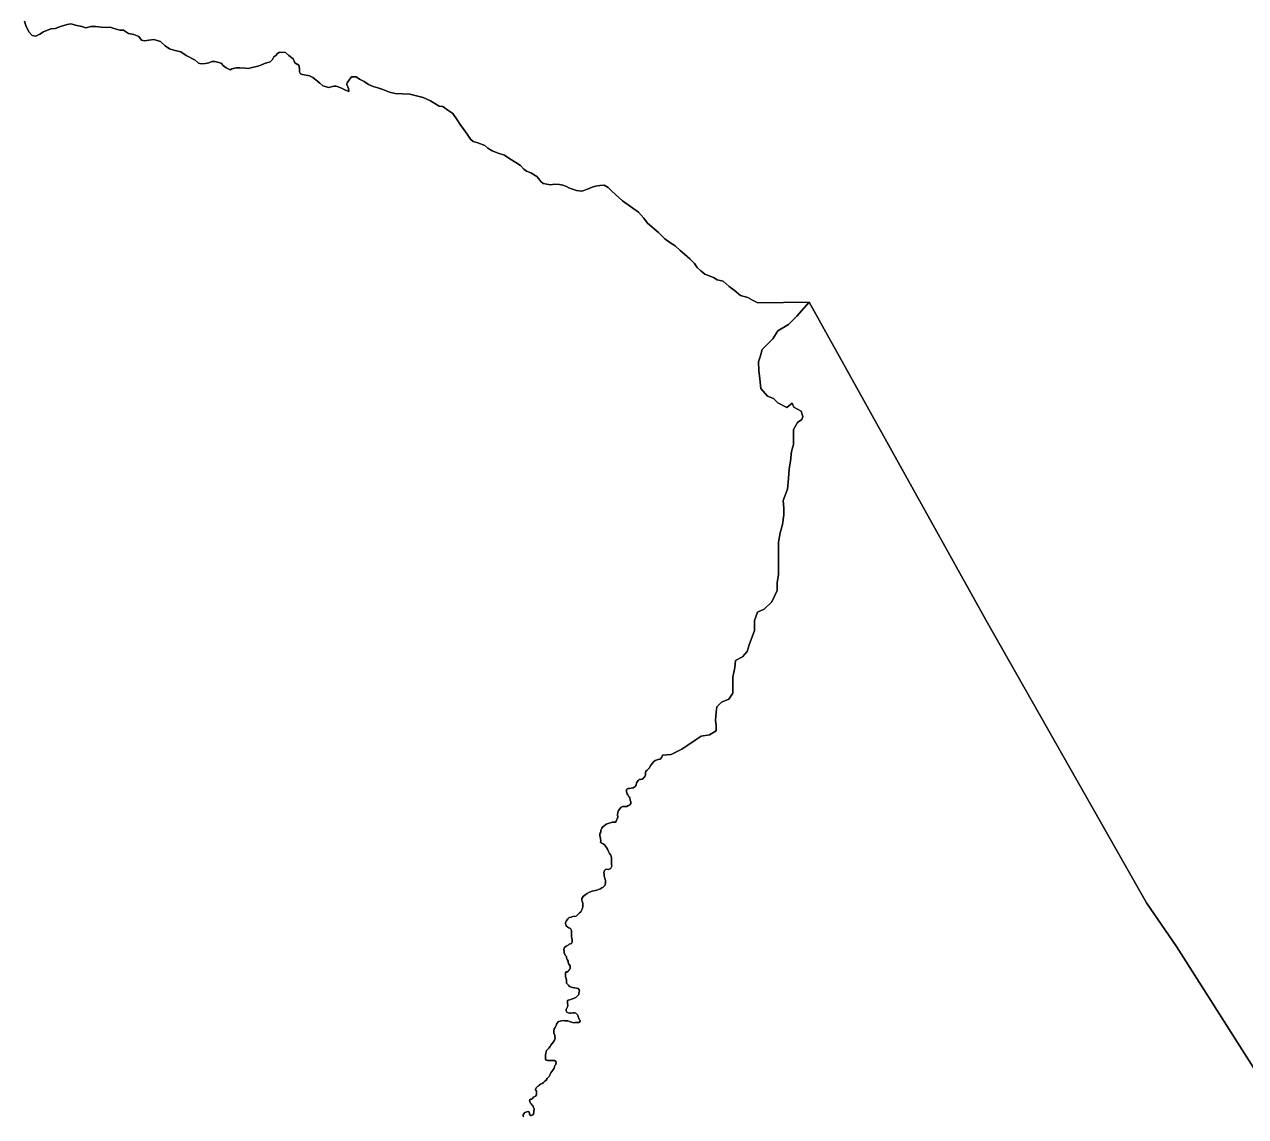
# Model space of a CAD drawing. Header units: inches. Extents: x 33.9 to 41.9, y -4.8 to 5.4.
# Drawn here: x 35.5081 to 35.9563, y 1.3669 to 1.7679 of the extents above; entities that cross this region are included whole.
import ezdxf

# ---------------------------------------------------------------- set-up
doc = ezdxf.new("R2010")
doc.units = ezdxf.units.IN
doc.header["$MEASUREMENT"] = 0
doc.layers.add('Counties', color=7, linetype='Continuous')

msp = doc.modelspace()

# ---------------------------------------------------------------- linework, layer by layer
at = {"layer": 'Counties'}
for points in [[(35.50814, 1.76902), (35.50866, 1.76744), (35.50978, 1.76513), (35.51096, 1.76381), (35.51228, 1.76354), (35.51385, 1.76427), (35.51517, 1.76513), (35.51786, 1.76619), (35.51938, 1.76638), (35.52135, 1.76704), (35.52378, 1.76777), (35.52522, 1.76804), (35.52739, 1.76751), (35.52923, 1.76711), (35.53068, 1.76659), (35.53246, 1.76705), (35.5343, 1.76705), (35.53627, 1.76685), (35.53817, 1.76672), (35.53962, 1.76679), (35.54139, 1.76619), (35.5431, 1.7658), (35.54448, 1.76573), (35.54632, 1.76454), (35.54829, 1.76421), (35.55007, 1.76342), (35.55112, 1.7621), (35.55237, 1.76177), (35.55382, 1.7621), (35.55559, 1.76237), (35.55809, 1.76158), (35.55973, 1.75999), (35.56137, 1.75893), (35.56302, 1.75834), (35.56558, 1.75775), (35.56749, 1.75649), (35.57077, 1.75478), (35.57202, 1.75365), (35.57294, 1.75339), (35.57465, 1.75346), (35.57583, 1.75372), (35.57688, 1.75425), (35.578, 1.75425), (35.57899, 1.75405), (35.58037, 1.75359), (35.58122, 1.75267), (35.58214, 1.75188), (35.58359, 1.75115), (35.58425, 1.75155), (35.58582, 1.75188), (35.5872, 1.75188), (35.58918, 1.75175), (35.59042, 1.75168), (35.59121, 1.75188), (35.59384, 1.75247), (35.59489, 1.75294), (35.59627, 1.75346), (35.59838, 1.75413), (35.59916, 1.75498), (35.59969, 1.75591), (35.60041, 1.7565), (35.60107, 1.75716), (35.60166, 1.75756), (35.60192, 1.75769), (35.6039, 1.7575), (35.60521, 1.75644), (35.60672, 1.75518), (35.60738, 1.7538), (35.60883, 1.75287), (35.60909, 1.75162), (35.60909, 1.7505), (35.60948, 1.74977), (35.61021, 1.74944), (35.6127, 1.74898), (35.61402, 1.74838), (35.61507, 1.74746), (35.61652, 1.74627), (35.61763, 1.74528), (35.6198, 1.74475), (35.62164, 1.74522), (35.62256, 1.74522), (35.62427, 1.74456), (35.62591, 1.7437), (35.62723, 1.74324), (35.62703, 1.74436), (35.62651, 1.74581), (35.62664, 1.74641), (35.62743, 1.74766), (35.62815, 1.74859), (35.62992, 1.74859), (35.63111, 1.74773), (35.63288, 1.74687), (35.63439, 1.74575), (35.6361, 1.74502), (35.63781, 1.74456), (35.63965, 1.74397), (35.64215, 1.74304), (35.64419, 1.74245), (35.64958, 1.74219), (35.65247, 1.74153), (35.65444, 1.741), (35.65713, 1.73975), (35.66029, 1.7379), (35.66173, 1.73777), (35.66351, 1.73638), (35.66535, 1.73519), (35.66699, 1.73288), (35.66804, 1.73117), (35.66942, 1.72932), (35.67067, 1.72753), (35.67179, 1.72575), (35.67284, 1.72489), (35.67448, 1.72437), (35.67711, 1.72338), (35.67823, 1.72245), (35.67974, 1.72146), (35.68198, 1.7206), (35.68428, 1.71981), (35.68632, 1.71856), (35.68849, 1.71717), (35.69019, 1.71605), (35.69138, 1.71466), (35.69243, 1.71394), (35.69401, 1.71341), (35.69617, 1.71196), (35.6969, 1.71117), (35.69762, 1.71024), (35.69854, 1.70951), (35.70124, 1.70899), (35.70268, 1.70925), (35.70446, 1.70905), (35.70571, 1.70886), (35.70709, 1.70833), (35.70794, 1.7078), (35.70932, 1.70734), (35.7107, 1.70688), (35.71267, 1.70668), (35.71478, 1.70734), (35.71655, 1.70807), (35.71773, 1.70853), (35.71931, 1.70866), (35.72095, 1.7088), (35.72233, 1.708), (35.72371, 1.70662), (35.72766, 1.70312), (35.73344, 1.69889), (35.73548, 1.69671), (35.73686, 1.69493), (35.7408, 1.69143), (35.7431, 1.68912), (35.74501, 1.68774), (35.74698, 1.68655), (35.74882, 1.6849), (35.75033, 1.68345), (35.75231, 1.68179), (35.75408, 1.68014), (35.75507, 1.67856), (35.75638, 1.67737), (35.75789, 1.67618), (35.76098, 1.67493), (35.76236, 1.67414), (35.76453, 1.67354), (35.76677, 1.67163), (35.7686, 1.67031), (35.77097, 1.66833), (35.7736, 1.6676), (35.77538, 1.66661), (35.77728, 1.66569), (35.79618, 1.66594), (35.79157, 1.66077), (35.78855, 1.65772), (35.78469, 1.6553), (35.78276, 1.65245), (35.78079, 1.65052), (35.77891, 1.64856), (35.77815, 1.64585), (35.77749, 1.64398), (35.77764, 1.64079), (35.77807, 1.63774), (35.77834, 1.63414), (35.78082, 1.63136), (35.78302, 1.63053), (35.78467, 1.62887), (35.78797, 1.62721), (35.78989, 1.62878), (35.79055, 1.62735), (35.7932, 1.62582), (35.79375, 1.62388), (35.79347, 1.62277), (35.79182, 1.62166), (35.79044, 1.61916), (35.79044, 1.61639), (35.79044, 1.61361), (35.78961, 1.61112), (35.78933, 1.60751), (35.78878, 1.60474), (35.7885, 1.60113), (35.78822, 1.59725), (35.78657, 1.59309), (35.78684, 1.59031), (35.78684, 1.58781), (35.78629, 1.58421), (35.78546, 1.58116), (35.78491, 1.57783), (35.7849, 1.5745), (35.7849, 1.57034), (35.7849, 1.5659), (35.78434, 1.56285), (35.78434, 1.56007), (35.78241, 1.55591), (35.77966, 1.55314), (35.77718, 1.55203), (35.77608, 1.54897), (35.77607, 1.54537), (35.77414, 1.5401), (35.77332, 1.5376), (35.77166, 1.53566), (35.76905, 1.53434), (35.76891, 1.53177), (35.76808, 1.52817), (35.76808, 1.52539), (35.76807, 1.52234), (35.7667, 1.52012), (35.76394, 1.51901), (35.76229, 1.51735), (35.76201, 1.5154), (35.76174, 1.51235), (35.76201, 1.51041), (35.76201, 1.50847), (35.75953, 1.50708), (35.7565, 1.50653), (35.7543, 1.50514), (35.75155, 1.50319), (35.74934, 1.50181), (35.74549, 1.49986), (35.74235, 1.4996), (35.74203, 1.49889), (35.74142, 1.49806), (35.74071, 1.49801), (35.73961, 1.49757), (35.73901, 1.49713), (35.73868, 1.49658), (35.738, 1.49596), (35.73741, 1.49482), (35.7367, 1.49405), (35.73615, 1.49367), (35.73604, 1.49312), (35.73604, 1.49235), (35.73587, 1.49174), (35.7356, 1.49141), (35.73527, 1.49108), (35.73483, 1.49081), (35.73428, 1.4907), (35.73379, 1.49064), (35.7334, 1.49026), (35.7328, 1.48944), (35.73269, 1.48856), (35.73225, 1.48812), (35.73159, 1.48762), (35.73132, 1.48757), (35.73077, 1.48751), (35.73017, 1.4874), (35.72967, 1.4874), (35.72918, 1.48713), (35.72907, 1.48669), (35.72907, 1.48608), (35.72934, 1.48542), (35.72956, 1.48498), (35.72994, 1.48427), (35.73032, 1.48399), (35.73049, 1.48306), (35.73065, 1.4824), (35.7307, 1.48179), (35.73037, 1.4813), (35.72988, 1.48108), (35.72917, 1.48075), (35.7278, 1.48075), (35.72714, 1.48053), (35.72665, 1.47993), (35.72621, 1.47921), (35.72593, 1.4785), (35.72582, 1.47762), (35.72589, 1.47679), (35.72527, 1.47536), (35.72506, 1.47494), (35.72395, 1.47492), (35.72313, 1.47476), (35.72242, 1.47443), (35.72159, 1.47421), (35.72082, 1.47355), (35.72033, 1.47316), (35.72006, 1.47272), (35.71967, 1.47201), (35.71967, 1.47135), (35.71934, 1.47069), (35.71932, 1.47), (35.71939, 1.46954), (35.71966, 1.46827), (35.71952, 1.46752), (35.72048, 1.467), (35.72098, 1.46662), (35.72141, 1.46618), (35.7218, 1.46563), (35.72212, 1.46502), (35.72251, 1.46425), (35.72283, 1.46342), (35.72332, 1.46287), (35.72354, 1.46194), (35.72359, 1.46117), (35.72359, 1.46051), (35.72359, 1.45952), (35.72365, 1.4588), (35.72332, 1.45809), (35.7231, 1.45781), (35.72238, 1.45765), (35.72151, 1.45776), (35.72101, 1.45721), (35.72079, 1.45655), (35.72084, 1.45589), (35.72095, 1.45528), (35.72112, 1.45435), (35.72133, 1.45358), (35.72144, 1.45303), (35.72144, 1.45259), (35.72111, 1.45176), (35.72051, 1.4511), (35.72007, 1.45083), (35.71952, 1.45045), (35.71881, 1.45022), (35.71815, 1.45001), (35.7176, 1.4499), (35.71645, 1.44962), (35.71557, 1.44929), (35.71469, 1.44875), (35.71393, 1.44836), (35.71316, 1.44765), (35.71266, 1.44693), (35.71266, 1.44627), (35.71283, 1.44594), (35.71304, 1.44528), (35.71304, 1.44495), (35.71304, 1.44434), (35.71304, 1.4438), (35.71293, 1.44358), (35.71287, 1.44303), (35.71238, 1.44209), (35.71189, 1.44171), (35.71117, 1.44094), (35.71057, 1.4405), (35.70942, 1.44033), (35.70881, 1.44006), (35.70805, 1.43995), (35.70761, 1.43951), (35.70733, 1.43907), (35.707, 1.43858), (35.70673, 1.43808), (35.70678, 1.43715), (35.707, 1.43687), (35.7076, 1.43648), (35.70798, 1.43621), (35.70853, 1.43593), (35.70886, 1.43516), (35.70886, 1.43456), (35.70886, 1.43412), (35.70886, 1.43368), (35.70886, 1.43291), (35.70902, 1.43236), (35.70913, 1.43175), (35.70918, 1.43142), (35.70912, 1.43098), (35.70885, 1.43049), (35.70852, 1.43027), (35.70803, 1.43016), (35.70764, 1.42988), (35.70717, 1.42958), (35.70693, 1.42944), (35.70638, 1.42895), (35.70616, 1.42884), (35.70611, 1.42801), (35.70616, 1.42757), (35.70627, 1.42708), (35.70632, 1.4268), (35.7066, 1.4262), (35.70703, 1.4257), (35.70709, 1.42504), (35.70736, 1.4246), (35.70763, 1.42389), (35.70774, 1.42345), (35.70796, 1.42279), (35.7084, 1.42229), (35.70839, 1.42135), (35.70817, 1.4208), (35.70779, 1.42048), (35.70756, 1.42009), (35.70697, 1.41998), (35.70669, 1.41971), (35.70674, 1.41906), (35.70669, 1.41839), (35.7068, 1.41789), (35.70707, 1.41712), (35.70712, 1.41629), (35.70712, 1.41585), (35.70778, 1.41519), (35.70822, 1.41464), (35.70887, 1.41437), (35.70931, 1.41431), (35.71002, 1.4142), (35.71074, 1.41409), (35.71139, 1.41392), (35.71178, 1.41348), (35.71189, 1.4131), (35.71166, 1.41233), (35.71161, 1.41172), (35.71082, 1.41101), (35.71051, 1.41062), (35.71007, 1.41046), (35.70963, 1.41029), (35.70887, 1.41002), (35.70832, 1.4098), (35.70771, 1.40958), (35.70739, 1.40947), (35.70738, 1.40892), (35.70749, 1.40832), (35.70755, 1.40788), (35.70755, 1.40771), (35.70743, 1.40722), (35.70722, 1.40672), (35.707, 1.40617), (35.70699, 1.40568), (35.70716, 1.40524), (35.70765, 1.40496), (35.70825, 1.40485), (35.70864, 1.4049), (35.7094, 1.40501), (35.70995, 1.40501), (35.71044, 1.4049), (35.71099, 1.40435), (35.71127, 1.40408), (35.71137, 1.40364), (35.71143, 1.40325), (35.71159, 1.40292), (35.71182, 1.40235), (35.71208, 1.40215), (35.71203, 1.40182), (35.71164, 1.40149), (35.71137, 1.40149), (35.71099, 1.40149), (35.71027, 1.40138), (35.70978, 1.40133), (35.7089, 1.4016), (35.70819, 1.40182), (35.70754, 1.40205), (35.70693, 1.40205), (35.70649, 1.4021), (35.70584, 1.40221), (35.70523, 1.40199), (35.70479, 1.40188), (35.70414, 1.40183), (35.7037, 1.40122), (35.70342, 1.40078), (35.70326, 1.40029), (35.70287, 1.39963), (35.70254, 1.39908), (35.70238, 1.39831), (35.70243, 1.39765), (35.70259, 1.39732), (35.70281, 1.39671), (35.70281, 1.39627), (35.70287, 1.39567), (35.70264, 1.3949), (35.70226, 1.39429), (35.70182, 1.39374), (35.70138, 1.39314), (35.70105, 1.39259), (35.70061, 1.39204), (35.70012, 1.39149), (35.69973, 1.39111), (35.69952, 1.39019), (35.6994, 1.38962), (35.6994, 1.38896), (35.69934, 1.3883), (35.6994, 1.38781), (35.69978, 1.38758), (35.70016, 1.38747), (35.7006, 1.38753), (35.70131, 1.38753), (35.70203, 1.38747), (35.70274, 1.38747), (35.70323, 1.38681), (35.70312, 1.38599), (35.70278, 1.38565), (35.70257, 1.38467), (35.70208, 1.3839), (35.70136, 1.38296), (35.70108, 1.38241), (35.70094, 1.38215), (35.7007, 1.38159), (35.70037, 1.3812), (35.69999, 1.38082), (35.69955, 1.38027), (35.69905, 1.37977), (35.69861, 1.37939), (35.69812, 1.37906), (35.69752, 1.37884), (35.69708, 1.3784), (35.69686, 1.37813), (35.69642, 1.37791), (35.69598, 1.37741), (35.69565, 1.37686), (35.6957, 1.37659), (35.69601, 1.37638), (35.69609, 1.37576), (35.69608, 1.37527), (35.69603, 1.37488), (35.6957, 1.37444), (35.69499, 1.37406), (35.69466, 1.37367), (35.69438, 1.37329), (35.69394, 1.37323), (35.69351, 1.3729), (35.69356, 1.37241), (35.69378, 1.37197), (35.69416, 1.37153), (35.69443, 1.37114), (35.69471, 1.37098), (35.69498, 1.37021), (35.6952, 1.36971), (35.69514, 1.36861), (35.69509, 1.36817), (35.69497, 1.3679), (35.69477, 1.36751), (35.69426, 1.36723), (35.69393, 1.36724), (35.6935, 1.36768), (35.69344, 1.36817), (35.69322, 1.36872), (35.69251, 1.36867), (35.69213, 1.36856), (35.69174, 1.36834), (35.69136, 1.36784), (35.69119, 1.36757), (35.69119, 1.36702), (35.69125, 1.3668)], [(35.96595, 1.37424), (35.93093, 1.42935), (35.91987, 1.44533), (35.86112, 1.54901), (35.79618, 1.66594), (35.77728, 1.66569), (35.77538, 1.66661), (35.7736, 1.6676), (35.77097, 1.66833), (35.7686, 1.67031), (35.76677, 1.67163), (35.76453, 1.67354), (35.76236, 1.67414), (35.76098, 1.67493), (35.75789, 1.67618), (35.75638, 1.67737), (35.75507, 1.67856), (35.75408, 1.68014), (35.75231, 1.68179), (35.75033, 1.68345), (35.74882, 1.6849), (35.74698, 1.68655), (35.74501, 1.68774), (35.7431, 1.68912), (35.7408, 1.69143), (35.73686, 1.69493), (35.73548, 1.69671), (35.73344, 1.69889), (35.72766, 1.70312), (35.72371, 1.70662), (35.72233, 1.708), (35.72095, 1.7088), (35.71931, 1.70866), (35.71773, 1.70853), (35.71655, 1.70807), (35.71478, 1.70734), (35.71267, 1.70668), (35.7107, 1.70688), (35.70932, 1.70734), (35.70794, 1.7078), (35.70709, 1.70833), (35.70571, 1.70886), (35.70446, 1.70905), (35.70268, 1.70925), (35.70124, 1.70899), (35.69854, 1.70951), (35.69762, 1.71024), (35.6969, 1.71117), (35.69617, 1.71196), (35.69401, 1.71341), (35.69243, 1.71394), (35.69138, 1.71466), (35.69019, 1.71605), (35.68849, 1.71717), (35.68632, 1.71856), (35.68428, 1.71981), (35.68198, 1.7206), (35.67974, 1.72146), (35.67823, 1.72245), (35.67711, 1.72338), (35.67448, 1.72437), (35.67284, 1.72489), (35.67179, 1.72575), (35.67067, 1.72753), (35.66942, 1.72932), (35.66804, 1.73117), (35.66699, 1.73288), (35.66535, 1.73519), (35.66351, 1.73638), (35.66173, 1.73777), (35.66029, 1.7379), (35.65713, 1.73975), (35.65444, 1.741), (35.65247, 1.74153), (35.64958, 1.74219), (35.64419, 1.74245), (35.64215, 1.74304), (35.63965, 1.74397), (35.63781, 1.74456), (35.6361, 1.74502), (35.63439, 1.74575), (35.63288, 1.74687), (35.63111, 1.74773), (35.62992, 1.74859), (35.62815, 1.74859), (35.62743, 1.74766), (35.62664, 1.74641), (35.62651, 1.74581), (35.62703, 1.74436), (35.62723, 1.74324), (35.62591, 1.7437), (35.62427, 1.74456), (35.62256, 1.74522), (35.62164, 1.74522), (35.6198, 1.74475), (35.61763, 1.74528), (35.61652, 1.74627), (35.61507, 1.74746), (35.61402, 1.74838), (35.6127, 1.74898), (35.61021, 1.74944), (35.60948, 1.74977), (35.60909, 1.7505), (35.60909, 1.75162), (35.60883, 1.75287), (35.60738, 1.7538), (35.60672, 1.75518), (35.60521, 1.75644), (35.6039, 1.7575), (35.60192, 1.75769), (35.60166, 1.75756), (35.60107, 1.75716), (35.60041, 1.7565), (35.59969, 1.75591), (35.59916, 1.75498), (35.59838, 1.75413), (35.59627, 1.75346), (35.59489, 1.75294), (35.59384, 1.75247), (35.59121, 1.75188), (35.59042, 1.75168), (35.58918, 1.75175), (35.5872, 1.75188), (35.58582, 1.75188), (35.58425, 1.75155), (35.58359, 1.75115), (35.58214, 1.75188), (35.58122, 1.75267), (35.58037, 1.75359), (35.57899, 1.75405), (35.578, 1.75425), (35.57688, 1.75425), (35.57583, 1.75372), (35.57465, 1.75346), (35.57294, 1.75339), (35.57202, 1.75365), (35.57077, 1.75478), (35.56749, 1.75649), (35.56558, 1.75775), (35.56302, 1.75834), (35.56137, 1.75893), (35.55973, 1.75999), (35.55809, 1.76158), (35.55559, 1.76237), (35.55382, 1.7621), (35.55237, 1.76177), (35.55112, 1.7621), (35.55007, 1.76342), (35.54829, 1.76421), (35.54632, 1.76454), (35.54448, 1.76573), (35.5431, 1.7658), (35.54139, 1.76619), (35.53962, 1.76679), (35.53817, 1.76672), (35.53627, 1.76685), (35.5343, 1.76705), (35.53246, 1.76705), (35.53068, 1.76659), (35.52923, 1.76711), (35.52739, 1.76751), (35.52522, 1.76804), (35.52378, 1.76777), (35.52135, 1.76704), (35.51938, 1.76638), (35.51786, 1.76619), (35.51517, 1.76513), (35.51385, 1.76427), (35.51228, 1.76354), (35.51096, 1.76381), (35.50978, 1.76513), (35.50866, 1.76744), (35.50814, 1.76902)], [(35.50814, 1.76902), (35.50866, 1.76744), (35.50978, 1.76513), (35.51096, 1.76381), (35.51228, 1.76354), (35.51385, 1.76427), (35.51517, 1.76513), (35.51786, 1.76619), (35.51938, 1.76638), (35.52135, 1.76704), (35.52378, 1.76777), (35.52522, 1.76804), (35.52739, 1.76751), (35.52923, 1.76711), (35.53068, 1.76659), (35.53246, 1.76705), (35.5343, 1.76705), (35.53627, 1.76685), (35.53817, 1.76672), (35.53962, 1.76679), (35.54139, 1.76619), (35.5431, 1.7658), (35.54448, 1.76573), (35.54632, 1.76454), (35.54829, 1.76421), (35.55007, 1.76342), (35.55112, 1.7621), (35.55237, 1.76177), (35.55382, 1.7621), (35.55559, 1.76237), (35.55809, 1.76158), (35.55973, 1.75999), (35.56137, 1.75893), (35.56302, 1.75834), (35.56558, 1.75775), (35.56749, 1.75649), (35.57077, 1.75478), (35.57202, 1.75365), (35.57294, 1.75339), (35.57465, 1.75346), (35.57583, 1.75372), (35.57688, 1.75425), (35.578, 1.75425), (35.57899, 1.75405), (35.58037, 1.75359), (35.58122, 1.75267), (35.58214, 1.75188), (35.58359, 1.75115), (35.58425, 1.75155), (35.58582, 1.75188), (35.5872, 1.75188), (35.58918, 1.75175), (35.59042, 1.75168), (35.59121, 1.75188), (35.59384, 1.75247), (35.59489, 1.75294), (35.59627, 1.75346), (35.59838, 1.75413), (35.59916, 1.75498), (35.59969, 1.75591), (35.60041, 1.7565), (35.60107, 1.75716), (35.60166, 1.75756), (35.60192, 1.75769), (35.6039, 1.7575), (35.60521, 1.75644), (35.60672, 1.75518), (35.60738, 1.7538), (35.60883, 1.75287), (35.60909, 1.75162), (35.60909, 1.7505), (35.60948, 1.74977), (35.61021, 1.74944), (35.6127, 1.74898), (35.61402, 1.74838), (35.61507, 1.74746), (35.61652, 1.74627), (35.61763, 1.74528), (35.6198, 1.74475), (35.62164, 1.74522), (35.62256, 1.74522), (35.62427, 1.74456), (35.62591, 1.7437), (35.62723, 1.74324), (35.62703, 1.74436), (35.62651, 1.74581), (35.62664, 1.74641), (35.62743, 1.74766), (35.62815, 1.74859), (35.62992, 1.74859), (35.63111, 1.74773), (35.63288, 1.74687), (35.63439, 1.74575), (35.6361, 1.74502), (35.63781, 1.74456), (35.63965, 1.74397), (35.64215, 1.74304), (35.64419, 1.74245), (35.64958, 1.74219), (35.65247, 1.74153), (35.65444, 1.741), (35.65713, 1.73975), (35.66029, 1.7379), (35.66173, 1.73777), (35.66351, 1.73638), (35.66535, 1.73519), (35.66699, 1.73288), (35.66804, 1.73117), (35.66942, 1.72932), (35.67067, 1.72753), (35.67179, 1.72575), (35.67284, 1.72489), (35.67448, 1.72437), (35.67711, 1.72338), (35.67823, 1.72245), (35.67974, 1.72146), (35.68198, 1.7206), (35.68428, 1.71981), (35.68632, 1.71856), (35.68849, 1.71717), (35.69019, 1.71605), (35.69138, 1.71466), (35.69243, 1.71394), (35.69401, 1.71341), (35.69617, 1.71196), (35.6969, 1.71117), (35.69762, 1.71024), (35.69854, 1.70951), (35.70124, 1.70899), (35.70268, 1.70925), (35.70446, 1.70905), (35.70571, 1.70886), (35.70709, 1.70833), (35.70794, 1.7078), (35.70932, 1.70734), (35.7107, 1.70688), (35.71267, 1.70668), (35.71478, 1.70734), (35.71655, 1.70807), (35.71773, 1.70853), (35.71931, 1.70866), (35.72095, 1.7088), (35.72233, 1.708), (35.72371, 1.70662), (35.72766, 1.70312), (35.73344, 1.69889), (35.73548, 1.69671), (35.73686, 1.69493), (35.7408, 1.69143), (35.7431, 1.68912), (35.74501, 1.68774), (35.74698, 1.68655), (35.74882, 1.6849), (35.75033, 1.68345), (35.75231, 1.68179), (35.75408, 1.68014), (35.75507, 1.67856), (35.75638, 1.67737), (35.75789, 1.67618), (35.76098, 1.67493), (35.76236, 1.67414), (35.76453, 1.67354), (35.76677, 1.67163), (35.7686, 1.67031), (35.77097, 1.66833), (35.7736, 1.6676), (35.77538, 1.66661), (35.77728, 1.66569), (35.79618, 1.66594), (35.79157, 1.66077), (35.78855, 1.65772), (35.78469, 1.6553), (35.78276, 1.65245), (35.78079, 1.65052), (35.77891, 1.64856), (35.77815, 1.64585), (35.77749, 1.64398), (35.77764, 1.64079), (35.77807, 1.63774), (35.77834, 1.63414), (35.78082, 1.63136), (35.78302, 1.63053), (35.78467, 1.62887), (35.78797, 1.62721), (35.78989, 1.62878), (35.79055, 1.62735), (35.7932, 1.62582), (35.79375, 1.62388), (35.79347, 1.62277), (35.79182, 1.62166), (35.79044, 1.61916), (35.79044, 1.61639), (35.79044, 1.61361), (35.78961, 1.61112), (35.78933, 1.60751), (35.78878, 1.60474), (35.7885, 1.60113), (35.78822, 1.59725), (35.78657, 1.59309), (35.78684, 1.59031), (35.78684, 1.58781), (35.78629, 1.58421), (35.78546, 1.58116), (35.78491, 1.57783), (35.7849, 1.5745), (35.7849, 1.57034), (35.7849, 1.5659), (35.78434, 1.56285), (35.78434, 1.56007), (35.78241, 1.55591), (35.77966, 1.55314), (35.77718, 1.55203), (35.77608, 1.54897), (35.77607, 1.54537), (35.77414, 1.5401), (35.77332, 1.5376), (35.77166, 1.53566), (35.76905, 1.53434), (35.76891, 1.53177), (35.76808, 1.52817), (35.76808, 1.52539), (35.76807, 1.52234), (35.7667, 1.52012), (35.76394, 1.51901), (35.76229, 1.51735), (35.76201, 1.5154), (35.76174, 1.51235), (35.76201, 1.51041), (35.76201, 1.50847), (35.75953, 1.50708), (35.7565, 1.50653), (35.7543, 1.50514), (35.75155, 1.50319), (35.74934, 1.50181), (35.74549, 1.49986), (35.74235, 1.4996), (35.74203, 1.49889), (35.74142, 1.49806), (35.74071, 1.49801), (35.73961, 1.49757), (35.73901, 1.49713), (35.73868, 1.49658), (35.738, 1.49596), (35.73741, 1.49482), (35.7367, 1.49405), (35.73615, 1.49367), (35.73604, 1.49312), (35.73604, 1.49235), (35.73587, 1.49174), (35.7356, 1.49141), (35.73527, 1.49108), (35.73483, 1.49081), (35.73428, 1.4907), (35.73379, 1.49064), (35.7334, 1.49026), (35.7328, 1.48944), (35.73269, 1.48856), (35.73225, 1.48812), (35.73159, 1.48762), (35.73132, 1.48757), (35.73077, 1.48751), (35.73017, 1.4874), (35.72967, 1.4874), (35.72918, 1.48713), (35.72907, 1.48669), (35.72907, 1.48608), (35.72934, 1.48542), (35.72956, 1.48498), (35.72994, 1.48427), (35.73032, 1.48399), (35.73049, 1.48306), (35.73065, 1.4824), (35.7307, 1.48179), (35.73037, 1.4813), (35.72988, 1.48108), (35.72917, 1.48075), (35.7278, 1.48075), (35.72714, 1.48053), (35.72665, 1.47993), (35.72621, 1.47921), (35.72593, 1.4785), (35.72582, 1.47762), (35.72589, 1.47679), (35.72527, 1.47536), (35.72506, 1.47494), (35.72395, 1.47492), (35.72313, 1.47476), (35.72242, 1.47443), (35.72159, 1.47421), (35.72082, 1.47355), (35.72033, 1.47316), (35.72006, 1.47272), (35.71967, 1.47201), (35.71967, 1.47135), (35.71934, 1.47069), (35.71932, 1.47), (35.71939, 1.46954), (35.71966, 1.46827), (35.71952, 1.46752), (35.72048, 1.467), (35.72098, 1.46662), (35.72141, 1.46618), (35.7218, 1.46563), (35.72212, 1.46502), (35.72251, 1.46425), (35.72283, 1.46342), (35.72332, 1.46287), (35.72354, 1.46194), (35.72359, 1.46117), (35.72359, 1.46051), (35.72359, 1.45952), (35.72365, 1.4588), (35.72332, 1.45809), (35.7231, 1.45781), (35.72238, 1.45765), (35.72151, 1.45776), (35.72101, 1.45721), (35.72079, 1.45655), (35.72084, 1.45589), (35.72095, 1.45528), (35.72112, 1.45435), (35.72133, 1.45358), (35.72144, 1.45303), (35.72144, 1.45259), (35.72111, 1.45176), (35.72051, 1.4511), (35.72007, 1.45083), (35.71952, 1.45045), (35.71881, 1.45022), (35.71815, 1.45001), (35.7176, 1.4499), (35.71645, 1.44962), (35.71557, 1.44929), (35.71469, 1.44875), (35.71393, 1.44836), (35.71316, 1.44765), (35.71266, 1.44693), (35.71266, 1.44627), (35.71283, 1.44594), (35.71304, 1.44528), (35.71304, 1.44495), (35.71304, 1.44434), (35.71304, 1.4438), (35.71293, 1.44358), (35.71287, 1.44303), (35.71238, 1.44209), (35.71189, 1.44171), (35.71117, 1.44094), (35.71057, 1.4405), (35.70942, 1.44033), (35.70881, 1.44006), (35.70805, 1.43995), (35.70761, 1.43951), (35.70733, 1.43907), (35.707, 1.43858), (35.70673, 1.43808), (35.70678, 1.43715), (35.707, 1.43687), (35.7076, 1.43648), (35.70798, 1.43621), (35.70853, 1.43593), (35.70886, 1.43516), (35.70886, 1.43456), (35.70886, 1.43412), (35.70886, 1.43368), (35.70886, 1.43291), (35.70902, 1.43236), (35.70913, 1.43175), (35.70918, 1.43142), (35.70912, 1.43098), (35.70885, 1.43049), (35.70852, 1.43027), (35.70803, 1.43016), (35.70764, 1.42988), (35.70717, 1.42958), (35.70693, 1.42944), (35.70638, 1.42895), (35.70616, 1.42884), (35.70611, 1.42801), (35.70616, 1.42757), (35.70627, 1.42708), (35.70632, 1.4268), (35.7066, 1.4262), (35.70703, 1.4257), (35.70709, 1.42504), (35.70736, 1.4246), (35.70763, 1.42389), (35.70774, 1.42345), (35.70796, 1.42279), (35.7084, 1.42229), (35.70839, 1.42135), (35.70817, 1.4208), (35.70779, 1.42048), (35.70756, 1.42009), (35.70697, 1.41998), (35.70669, 1.41971), (35.70674, 1.41906), (35.70669, 1.41839), (35.7068, 1.41789), (35.70707, 1.41712), (35.70712, 1.41629), (35.70712, 1.41585), (35.70778, 1.41519), (35.70822, 1.41464), (35.70887, 1.41437), (35.70931, 1.41431), (35.71002, 1.4142), (35.71074, 1.41409), (35.71139, 1.41392), (35.71178, 1.41348), (35.71189, 1.4131), (35.71166, 1.41233), (35.71161, 1.41172), (35.71082, 1.41101), (35.71051, 1.41062), (35.71007, 1.41046), (35.70963, 1.41029), (35.70887, 1.41002), (35.70832, 1.4098), (35.70771, 1.40958), (35.70739, 1.40947), (35.70738, 1.40892), (35.70749, 1.40832), (35.70755, 1.40788), (35.70755, 1.40771), (35.70743, 1.40722), (35.70722, 1.40672), (35.707, 1.40617), (35.70699, 1.40568), (35.70716, 1.40524), (35.70765, 1.40496), (35.70825, 1.40485), (35.70864, 1.4049), (35.7094, 1.40501), (35.70995, 1.40501), (35.71044, 1.4049), (35.71099, 1.40435), (35.71127, 1.40408), (35.71137, 1.40364), (35.71143, 1.40325), (35.71159, 1.40292), (35.71182, 1.40235), (35.71208, 1.40215), (35.71203, 1.40182), (35.71164, 1.40149), (35.71137, 1.40149), (35.71099, 1.40149), (35.71027, 1.40138), (35.70978, 1.40133), (35.7089, 1.4016), (35.70819, 1.40182), (35.70754, 1.40205), (35.70693, 1.40205), (35.70649, 1.4021), (35.70584, 1.40221), (35.70523, 1.40199), (35.70479, 1.40188), (35.70414, 1.40183), (35.7037, 1.40122), (35.70342, 1.40078), (35.70326, 1.40029), (35.70287, 1.39963), (35.70254, 1.39908), (35.70238, 1.39831), (35.70243, 1.39765), (35.70259, 1.39732), (35.70281, 1.39671), (35.70281, 1.39627), (35.70287, 1.39567), (35.70264, 1.3949), (35.70226, 1.39429), (35.70182, 1.39374), (35.70138, 1.39314), (35.70105, 1.39259), (35.70061, 1.39204), (35.70012, 1.39149), (35.69973, 1.39111), (35.69952, 1.39019), (35.6994, 1.38962), (35.6994, 1.38896), (35.69934, 1.3883), (35.6994, 1.38781), (35.69978, 1.38758), (35.70016, 1.38747), (35.7006, 1.38753), (35.70131, 1.38753), (35.70203, 1.38747), (35.70274, 1.38747), (35.70323, 1.38681), (35.70312, 1.38599), (35.70278, 1.38565), (35.70257, 1.38467), (35.70208, 1.3839), (35.70136, 1.38296), (35.70108, 1.38241), (35.70094, 1.38215), (35.7007, 1.38159), (35.70037, 1.3812), (35.69999, 1.38082), (35.69955, 1.38027), (35.69905, 1.37977), (35.69861, 1.37939), (35.69812, 1.37906), (35.69752, 1.37884), (35.69708, 1.3784), (35.69686, 1.37813), (35.69642, 1.37791), (35.69598, 1.37741), (35.69565, 1.37686), (35.6957, 1.37659), (35.69601, 1.37638), (35.69609, 1.37576), (35.69608, 1.37527), (35.69603, 1.37488), (35.6957, 1.37444), (35.69499, 1.37406), (35.69466, 1.37367), (35.69438, 1.37329), (35.69394, 1.37323), (35.69351, 1.3729), (35.69356, 1.37241), (35.69378, 1.37197), (35.69416, 1.37153), (35.69443, 1.37114), (35.69471, 1.37098), (35.69498, 1.37021), (35.6952, 1.36971), (35.69514, 1.36861), (35.69509, 1.36817), (35.69497, 1.3679), (35.69477, 1.36751), (35.69426, 1.36723), (35.69393, 1.36724), (35.6935, 1.36768), (35.69344, 1.36817), (35.69322, 1.36872), (35.69251, 1.36867), (35.69213, 1.36856), (35.69174, 1.36834), (35.69136, 1.36784), (35.69119, 1.36757), (35.69119, 1.36702), (35.69125, 1.3668)], [(35.96595, 1.37424), (35.93093, 1.42935), (35.91987, 1.44533), (35.86112, 1.54901), (35.79618, 1.66594), (35.77728, 1.66569), (35.77538, 1.66661), (35.7736, 1.6676), (35.77097, 1.66833), (35.7686, 1.67031), (35.76677, 1.67163), (35.76453, 1.67354), (35.76236, 1.67414), (35.76098, 1.67493), (35.75789, 1.67618), (35.75638, 1.67737), (35.75507, 1.67856), (35.75408, 1.68014), (35.75231, 1.68179), (35.75033, 1.68345), (35.74882, 1.6849), (35.74698, 1.68655), (35.74501, 1.68774), (35.7431, 1.68912), (35.7408, 1.69143), (35.73686, 1.69493), (35.73548, 1.69671), (35.73344, 1.69889), (35.72766, 1.70312), (35.72371, 1.70662), (35.72233, 1.708), (35.72095, 1.7088), (35.71931, 1.70866), (35.71773, 1.70853), (35.71655, 1.70807), (35.71478, 1.70734), (35.71267, 1.70668), (35.7107, 1.70688), (35.70932, 1.70734), (35.70794, 1.7078), (35.70709, 1.70833), (35.70571, 1.70886), (35.70446, 1.70905), (35.70268, 1.70925), (35.70124, 1.70899), (35.69854, 1.70951), (35.69762, 1.71024), (35.6969, 1.71117), (35.69617, 1.71196), (35.69401, 1.71341), (35.69243, 1.71394), (35.69138, 1.71466), (35.69019, 1.71605), (35.68849, 1.71717), (35.68632, 1.71856), (35.68428, 1.71981), (35.68198, 1.7206), (35.67974, 1.72146), (35.67823, 1.72245), (35.67711, 1.72338), (35.67448, 1.72437), (35.67284, 1.72489), (35.67179, 1.72575), (35.67067, 1.72753), (35.66942, 1.72932), (35.66804, 1.73117), (35.66699, 1.73288), (35.66535, 1.73519), (35.66351, 1.73638), (35.66173, 1.73777), (35.66029, 1.7379), (35.65713, 1.73975), (35.65444, 1.741), (35.65247, 1.74153), (35.64958, 1.74219), (35.64419, 1.74245), (35.64215, 1.74304), (35.63965, 1.74397), (35.63781, 1.74456), (35.6361, 1.74502), (35.63439, 1.74575), (35.63288, 1.74687), (35.63111, 1.74773), (35.62992, 1.74859), (35.62815, 1.74859), (35.62743, 1.74766), (35.62664, 1.74641), (35.62651, 1.74581), (35.62703, 1.74436), (35.62723, 1.74324), (35.62591, 1.7437), (35.62427, 1.74456), (35.62256, 1.74522), (35.62164, 1.74522), (35.6198, 1.74475), (35.61763, 1.74528), (35.61652, 1.74627), (35.61507, 1.74746), (35.61402, 1.74838), (35.6127, 1.74898), (35.61021, 1.74944), (35.60948, 1.74977), (35.60909, 1.7505), (35.60909, 1.75162), (35.60883, 1.75287), (35.60738, 1.7538), (35.60672, 1.75518), (35.60521, 1.75644), (35.6039, 1.7575), (35.60192, 1.75769), (35.60166, 1.75756), (35.60107, 1.75716), (35.60041, 1.7565), (35.59969, 1.75591), (35.59916, 1.75498), (35.59838, 1.75413), (35.59627, 1.75346), (35.59489, 1.75294), (35.59384, 1.75247), (35.59121, 1.75188), (35.59042, 1.75168), (35.58918, 1.75175), (35.5872, 1.75188), (35.58582, 1.75188), (35.58425, 1.75155), (35.58359, 1.75115), (35.58214, 1.75188), (35.58122, 1.75267), (35.58037, 1.75359), (35.57899, 1.75405), (35.578, 1.75425), (35.57688, 1.75425), (35.57583, 1.75372), (35.57465, 1.75346), (35.57294, 1.75339), (35.57202, 1.75365), (35.57077, 1.75478), (35.56749, 1.75649), (35.56558, 1.75775), (35.56302, 1.75834), (35.56137, 1.75893), (35.55973, 1.75999), (35.55809, 1.76158), (35.55559, 1.76237), (35.55382, 1.7621), (35.55237, 1.76177), (35.55112, 1.7621), (35.55007, 1.76342), (35.54829, 1.76421), (35.54632, 1.76454), (35.54448, 1.76573), (35.5431, 1.7658), (35.54139, 1.76619), (35.53962, 1.76679), (35.53817, 1.76672), (35.53627, 1.76685), (35.5343, 1.76705), (35.53246, 1.76705), (35.53068, 1.76659), (35.52923, 1.76711), (35.52739, 1.76751), (35.52522, 1.76804), (35.52378, 1.76777), (35.52135, 1.76704), (35.51938, 1.76638), (35.51786, 1.76619), (35.51517, 1.76513), (35.51385, 1.76427), (35.51228, 1.76354), (35.51096, 1.76381), (35.50978, 1.76513), (35.50866, 1.76744), (35.50814, 1.76902)], [(35.69125, 1.3668), (35.69119, 1.36702), (35.69119, 1.36757), (35.69136, 1.36784), (35.69174, 1.36834), (35.69213, 1.36856), (35.69251, 1.36867), (35.69322, 1.36872), (35.69344, 1.36817), (35.6935, 1.36768), (35.69393, 1.36724), (35.69426, 1.36723), (35.69477, 1.36751), (35.69497, 1.3679), (35.69509, 1.36817), (35.69514, 1.36861), (35.6952, 1.36971), (35.69498, 1.37021), (35.69471, 1.37098), (35.69443, 1.37114), (35.69416, 1.37153), (35.69378, 1.37197), (35.69356, 1.37241), (35.69351, 1.3729), (35.69394, 1.37323), (35.69438, 1.37329), (35.69466, 1.37367), (35.69499, 1.37406), (35.6957, 1.37444), (35.69603, 1.37488), (35.69608, 1.37527), (35.69609, 1.37576), (35.69601, 1.37638), (35.6957, 1.37659), (35.69565, 1.37686), (35.69598, 1.37741), (35.69642, 1.37791), (35.69686, 1.37813), (35.69708, 1.3784), (35.69752, 1.37884), (35.69812, 1.37906), (35.69861, 1.37939), (35.69905, 1.37977), (35.69955, 1.38027), (35.69999, 1.38082), (35.70037, 1.3812), (35.7007, 1.38159), (35.70094, 1.38215), (35.70108, 1.38241), (35.70136, 1.38296), (35.70208, 1.3839), (35.70257, 1.38467), (35.70278, 1.38565), (35.70312, 1.38599), (35.70323, 1.38681), (35.70274, 1.38747), (35.70203, 1.38747), (35.70131, 1.38753), (35.7006, 1.38753), (35.70016, 1.38747), (35.69978, 1.38758), (35.6994, 1.38781), (35.69934, 1.3883), (35.6994, 1.38896), (35.6994, 1.38962), (35.69952, 1.39019), (35.69973, 1.39111), (35.70012, 1.39149), (35.70061, 1.39204), (35.70105, 1.39259), (35.70138, 1.39314), (35.70182, 1.39374), (35.70226, 1.39429), (35.70264, 1.3949), (35.70287, 1.39567), (35.70281, 1.39627), (35.70281, 1.39671), (35.70259, 1.39732), (35.70243, 1.39765), (35.70238, 1.39831), (35.70254, 1.39908), (35.70287, 1.39963), (35.70326, 1.40029), (35.70342, 1.40078), (35.7037, 1.40122), (35.70414, 1.40183), (35.70479, 1.40188), (35.70523, 1.40199), (35.70584, 1.40221), (35.70649, 1.4021), (35.70693, 1.40205), (35.70754, 1.40205), (35.70819, 1.40182), (35.7089, 1.4016), (35.70978, 1.40133), (35.71027, 1.40138), (35.71099, 1.40149), (35.71137, 1.40149), (35.71164, 1.40149), (35.71203, 1.40182), (35.71208, 1.40215), (35.71182, 1.40235), (35.71159, 1.40292), (35.71143, 1.40325), (35.71137, 1.40364), (35.71127, 1.40408), (35.71099, 1.40435), (35.71044, 1.4049), (35.70995, 1.40501), (35.7094, 1.40501), (35.70864, 1.4049), (35.70825, 1.40485), (35.70765, 1.40496), (35.70716, 1.40524), (35.70699, 1.40568), (35.707, 1.40617), (35.70722, 1.40672), (35.70743, 1.40722), (35.70755, 1.40771), (35.70755, 1.40788), (35.70749, 1.40832), (35.70738, 1.40892), (35.70739, 1.40947), (35.70771, 1.40958), (35.70832, 1.4098), (35.70887, 1.41002), (35.70963, 1.41029), (35.71007, 1.41046), (35.71051, 1.41062), (35.71082, 1.41101), (35.71161, 1.41172), (35.71166, 1.41233), (35.71189, 1.4131), (35.71178, 1.41348), (35.71139, 1.41392), (35.71074, 1.41409), (35.71002, 1.4142), (35.70931, 1.41431), (35.70887, 1.41437), (35.70822, 1.41464), (35.70778, 1.41519), (35.70712, 1.41585), (35.70712, 1.41629), (35.70707, 1.41712), (35.7068, 1.41789), (35.70669, 1.41839), (35.70674, 1.41906), (35.70669, 1.41971), (35.70697, 1.41998), (35.70756, 1.42009), (35.70779, 1.42048), (35.70817, 1.4208), (35.70839, 1.42135), (35.7084, 1.42229), (35.70796, 1.42279), (35.70774, 1.42345), (35.70763, 1.42389), (35.70736, 1.4246), (35.70709, 1.42504), (35.70703, 1.4257), (35.7066, 1.4262), (35.70632, 1.4268), (35.70627, 1.42708), (35.70616, 1.42757), (35.70611, 1.42801), (35.70616, 1.42884), (35.70638, 1.42895), (35.70693, 1.42944), (35.70717, 1.42958), (35.70764, 1.42988), (35.70803, 1.43016), (35.70852, 1.43027), (35.70885, 1.43049), (35.70912, 1.43098), (35.70918, 1.43142), (35.70913, 1.43175), (35.70902, 1.43236), (35.70886, 1.43291), (35.70886, 1.43368), (35.70886, 1.43412), (35.70886, 1.43456), (35.70886, 1.43516), (35.70853, 1.43593), (35.70798, 1.43621), (35.7076, 1.43648), (35.707, 1.43687), (35.70678, 1.43715), (35.70673, 1.43808), (35.707, 1.43858), (35.70733, 1.43907), (35.70761, 1.43951), (35.70805, 1.43995), (35.70881, 1.44006), (35.70942, 1.44033), (35.71057, 1.4405), (35.71117, 1.44094), (35.71189, 1.44171), (35.71238, 1.44209), (35.71287, 1.44303), (35.71293, 1.44358), (35.71304, 1.4438), (35.71304, 1.44434), (35.71304, 1.44495), (35.71304, 1.44528), (35.71283, 1.44594), (35.71266, 1.44627), (35.71266, 1.44693), (35.71316, 1.44765), (35.71393, 1.44836), (35.71469, 1.44875), (35.71557, 1.44929), (35.71645, 1.44962), (35.7176, 1.4499), (35.71815, 1.45001), (35.71881, 1.45022), (35.71952, 1.45045), (35.72007, 1.45083), (35.72051, 1.4511), (35.72111, 1.45176), (35.72144, 1.45259), (35.72144, 1.45303), (35.72133, 1.45358), (35.72112, 1.45435), (35.72095, 1.45528), (35.72084, 1.45589), (35.72079, 1.45655), (35.72101, 1.45721), (35.72151, 1.45776), (35.72238, 1.45765), (35.7231, 1.45781), (35.72332, 1.45809), (35.72365, 1.4588), (35.72359, 1.45952), (35.72359, 1.46051), (35.72359, 1.46117), (35.72354, 1.46194), (35.72332, 1.46287), (35.72283, 1.46342), (35.72251, 1.46425), (35.72212, 1.46502), (35.7218, 1.46563), (35.72141, 1.46618), (35.72098, 1.46662), (35.72048, 1.467), (35.71952, 1.46752), (35.71966, 1.46827), (35.71939, 1.46954), (35.71932, 1.47), (35.71934, 1.47069), (35.71967, 1.47135), (35.71967, 1.47201), (35.72006, 1.47272), (35.72033, 1.47316), (35.72082, 1.47355), (35.72159, 1.47421), (35.72242, 1.47443), (35.72313, 1.47476), (35.72395, 1.47492), (35.72506, 1.47494), (35.72527, 1.47536), (35.72589, 1.47679), (35.72582, 1.47762), (35.72593, 1.4785), (35.72621, 1.47921), (35.72665, 1.47993), (35.72714, 1.48053), (35.7278, 1.48075), (35.72917, 1.48075), (35.72988, 1.48108), (35.73037, 1.4813), (35.7307, 1.48179), (35.73065, 1.4824), (35.73049, 1.48306), (35.73032, 1.48399), (35.72994, 1.48427), (35.72956, 1.48498), (35.72934, 1.48542), (35.72907, 1.48608), (35.72907, 1.48669), (35.72918, 1.48713), (35.72967, 1.4874), (35.73017, 1.4874), (35.73077, 1.48751), (35.73132, 1.48757), (35.73159, 1.48762), (35.73225, 1.48812), (35.73269, 1.48856), (35.7328, 1.48944), (35.7334, 1.49026), (35.73379, 1.49064), (35.73428, 1.4907), (35.73483, 1.49081), (35.73527, 1.49108), (35.7356, 1.49141), (35.73587, 1.49174), (35.73604, 1.49235), (35.73604, 1.49312), (35.73615, 1.49367), (35.7367, 1.49405), (35.73741, 1.49482), (35.738, 1.49596), (35.73868, 1.49658), (35.73901, 1.49713), (35.73961, 1.49757), (35.74071, 1.49801), (35.74142, 1.49806), (35.74203, 1.49889), (35.74235, 1.4996), (35.74549, 1.49986), (35.74934, 1.50181), (35.75155, 1.50319), (35.7543, 1.50514), (35.7565, 1.50653), (35.75953, 1.50708), (35.76201, 1.50847), (35.76201, 1.51041), (35.76174, 1.51235), (35.76201, 1.5154), (35.76229, 1.51735), (35.76394, 1.51901), (35.7667, 1.52012), (35.76807, 1.52234), (35.76808, 1.52539), (35.76808, 1.52817), (35.76891, 1.53177), (35.76905, 1.53434), (35.77166, 1.53566), (35.77332, 1.5376), (35.77414, 1.5401), (35.77607, 1.54537), (35.77608, 1.54897), (35.77718, 1.55203), (35.77966, 1.55314), (35.78241, 1.55591), (35.78434, 1.56007), (35.78434, 1.56285), (35.7849, 1.5659), (35.7849, 1.57034), (35.7849, 1.5745), (35.78491, 1.57783), (35.78546, 1.58116), (35.78629, 1.58421), (35.78684, 1.58781), (35.78684, 1.59031), (35.78657, 1.59309), (35.78822, 1.59725), (35.7885, 1.60113), (35.78878, 1.60474), (35.78933, 1.60751), (35.78961, 1.61112), (35.79044, 1.61361), (35.79044, 1.61639), (35.79044, 1.61916), (35.79182, 1.62166), (35.79347, 1.62277), (35.79375, 1.62388), (35.7932, 1.62582), (35.79055, 1.62735), (35.78989, 1.62878), (35.78797, 1.62721), (35.78467, 1.62887), (35.78302, 1.63053), (35.78082, 1.63136), (35.77834, 1.63414), (35.77807, 1.63774), (35.77764, 1.64079), (35.77749, 1.64398), (35.77815, 1.64585), (35.77891, 1.64856), (35.78079, 1.65052), (35.78276, 1.65245), (35.78469, 1.6553), (35.78855, 1.65772), (35.79157, 1.66077), (35.79618, 1.66594), (35.86112, 1.54901), (35.91987, 1.44533), (35.93093, 1.42935), (35.96595, 1.37424)], [(35.69125, 1.3668), (35.69119, 1.36702), (35.69119, 1.36757), (35.69136, 1.36784), (35.69174, 1.36834), (35.69213, 1.36856), (35.69251, 1.36867), (35.69322, 1.36872), (35.69344, 1.36817), (35.6935, 1.36768), (35.69393, 1.36724), (35.69426, 1.36723), (35.69477, 1.36751), (35.69497, 1.3679), (35.69509, 1.36817), (35.69514, 1.36861), (35.6952, 1.36971), (35.69498, 1.37021), (35.69471, 1.37098), (35.69443, 1.37114), (35.69416, 1.37153), (35.69378, 1.37197), (35.69356, 1.37241), (35.69351, 1.3729), (35.69394, 1.37323), (35.69438, 1.37329), (35.69466, 1.37367), (35.69499, 1.37406), (35.6957, 1.37444), (35.69603, 1.37488), (35.69608, 1.37527), (35.69609, 1.37576), (35.69601, 1.37638), (35.6957, 1.37659), (35.69565, 1.37686), (35.69598, 1.37741), (35.69642, 1.37791), (35.69686, 1.37813), (35.69708, 1.3784), (35.69752, 1.37884), (35.69812, 1.37906), (35.69861, 1.37939), (35.69905, 1.37977), (35.69955, 1.38027), (35.69999, 1.38082), (35.70037, 1.3812), (35.7007, 1.38159), (35.70094, 1.38215), (35.70108, 1.38241), (35.70136, 1.38296), (35.70208, 1.3839), (35.70257, 1.38467), (35.70278, 1.38565), (35.70312, 1.38599), (35.70323, 1.38681), (35.70274, 1.38747), (35.70203, 1.38747), (35.70131, 1.38753), (35.7006, 1.38753), (35.70016, 1.38747), (35.69978, 1.38758), (35.6994, 1.38781), (35.69934, 1.3883), (35.6994, 1.38896), (35.6994, 1.38962), (35.69952, 1.39019), (35.69973, 1.39111), (35.70012, 1.39149), (35.70061, 1.39204), (35.70105, 1.39259), (35.70138, 1.39314), (35.70182, 1.39374), (35.70226, 1.39429), (35.70264, 1.3949), (35.70287, 1.39567), (35.70281, 1.39627), (35.70281, 1.39671), (35.70259, 1.39732), (35.70243, 1.39765), (35.70238, 1.39831), (35.70254, 1.39908), (35.70287, 1.39963), (35.70326, 1.40029), (35.70342, 1.40078), (35.7037, 1.40122), (35.70414, 1.40183), (35.70479, 1.40188), (35.70523, 1.40199), (35.70584, 1.40221), (35.70649, 1.4021), (35.70693, 1.40205), (35.70754, 1.40205), (35.70819, 1.40182), (35.7089, 1.4016), (35.70978, 1.40133), (35.71027, 1.40138), (35.71099, 1.40149), (35.71137, 1.40149), (35.71164, 1.40149), (35.71203, 1.40182), (35.71208, 1.40215), (35.71182, 1.40235), (35.71159, 1.40292), (35.71143, 1.40325), (35.71137, 1.40364), (35.71127, 1.40408), (35.71099, 1.40435), (35.71044, 1.4049), (35.70995, 1.40501), (35.7094, 1.40501), (35.70864, 1.4049), (35.70825, 1.40485), (35.70765, 1.40496), (35.70716, 1.40524), (35.70699, 1.40568), (35.707, 1.40617), (35.70722, 1.40672), (35.70743, 1.40722), (35.70755, 1.40771), (35.70755, 1.40788), (35.70749, 1.40832), (35.70738, 1.40892), (35.70739, 1.40947), (35.70771, 1.40958), (35.70832, 1.4098), (35.70887, 1.41002), (35.70963, 1.41029), (35.71007, 1.41046), (35.71051, 1.41062), (35.71082, 1.41101), (35.71161, 1.41172), (35.71166, 1.41233), (35.71189, 1.4131), (35.71178, 1.41348), (35.71139, 1.41392), (35.71074, 1.41409), (35.71002, 1.4142), (35.70931, 1.41431), (35.70887, 1.41437), (35.70822, 1.41464), (35.70778, 1.41519), (35.70712, 1.41585), (35.70712, 1.41629), (35.70707, 1.41712), (35.7068, 1.41789), (35.70669, 1.41839), (35.70674, 1.41906), (35.70669, 1.41971), (35.70697, 1.41998), (35.70756, 1.42009), (35.70779, 1.42048), (35.70817, 1.4208), (35.70839, 1.42135), (35.7084, 1.42229), (35.70796, 1.42279), (35.70774, 1.42345), (35.70763, 1.42389), (35.70736, 1.4246), (35.70709, 1.42504), (35.70703, 1.4257), (35.7066, 1.4262), (35.70632, 1.4268), (35.70627, 1.42708), (35.70616, 1.42757), (35.70611, 1.42801), (35.70616, 1.42884), (35.70638, 1.42895), (35.70693, 1.42944), (35.70717, 1.42958), (35.70764, 1.42988), (35.70803, 1.43016), (35.70852, 1.43027), (35.70885, 1.43049), (35.70912, 1.43098), (35.70918, 1.43142), (35.70913, 1.43175), (35.70902, 1.43236), (35.70886, 1.43291), (35.70886, 1.43368), (35.70886, 1.43412), (35.70886, 1.43456), (35.70886, 1.43516), (35.70853, 1.43593), (35.70798, 1.43621), (35.7076, 1.43648), (35.707, 1.43687), (35.70678, 1.43715), (35.70673, 1.43808), (35.707, 1.43858), (35.70733, 1.43907), (35.70761, 1.43951), (35.70805, 1.43995), (35.70881, 1.44006), (35.70942, 1.44033), (35.71057, 1.4405), (35.71117, 1.44094), (35.71189, 1.44171), (35.71238, 1.44209), (35.71287, 1.44303), (35.71293, 1.44358), (35.71304, 1.4438), (35.71304, 1.44434), (35.71304, 1.44495), (35.71304, 1.44528), (35.71283, 1.44594), (35.71266, 1.44627), (35.71266, 1.44693), (35.71316, 1.44765), (35.71393, 1.44836), (35.71469, 1.44875), (35.71557, 1.44929), (35.71645, 1.44962), (35.7176, 1.4499), (35.71815, 1.45001), (35.71881, 1.45022), (35.71952, 1.45045), (35.72007, 1.45083), (35.72051, 1.4511), (35.72111, 1.45176), (35.72144, 1.45259), (35.72144, 1.45303), (35.72133, 1.45358), (35.72112, 1.45435), (35.72095, 1.45528), (35.72084, 1.45589), (35.72079, 1.45655), (35.72101, 1.45721), (35.72151, 1.45776), (35.72238, 1.45765), (35.7231, 1.45781), (35.72332, 1.45809), (35.72365, 1.4588), (35.72359, 1.45952), (35.72359, 1.46051), (35.72359, 1.46117), (35.72354, 1.46194), (35.72332, 1.46287), (35.72283, 1.46342), (35.72251, 1.46425), (35.72212, 1.46502), (35.7218, 1.46563), (35.72141, 1.46618), (35.72098, 1.46662), (35.72048, 1.467), (35.71952, 1.46752), (35.71966, 1.46827), (35.71939, 1.46954), (35.71932, 1.47), (35.71934, 1.47069), (35.71967, 1.47135), (35.71967, 1.47201), (35.72006, 1.47272), (35.72033, 1.47316), (35.72082, 1.47355), (35.72159, 1.47421), (35.72242, 1.47443), (35.72313, 1.47476), (35.72395, 1.47492), (35.72506, 1.47494), (35.72527, 1.47536), (35.72589, 1.47679), (35.72582, 1.47762), (35.72593, 1.4785), (35.72621, 1.47921), (35.72665, 1.47993), (35.72714, 1.48053), (35.7278, 1.48075), (35.72917, 1.48075), (35.72988, 1.48108), (35.73037, 1.4813), (35.7307, 1.48179), (35.73065, 1.4824), (35.73049, 1.48306), (35.73032, 1.48399), (35.72994, 1.48427), (35.72956, 1.48498), (35.72934, 1.48542), (35.72907, 1.48608), (35.72907, 1.48669), (35.72918, 1.48713), (35.72967, 1.4874), (35.73017, 1.4874), (35.73077, 1.48751), (35.73132, 1.48757), (35.73159, 1.48762), (35.73225, 1.48812), (35.73269, 1.48856), (35.7328, 1.48944), (35.7334, 1.49026), (35.73379, 1.49064), (35.73428, 1.4907), (35.73483, 1.49081), (35.73527, 1.49108), (35.7356, 1.49141), (35.73587, 1.49174), (35.73604, 1.49235), (35.73604, 1.49312), (35.73615, 1.49367), (35.7367, 1.49405), (35.73741, 1.49482), (35.738, 1.49596), (35.73868, 1.49658), (35.73901, 1.49713), (35.73961, 1.49757), (35.74071, 1.49801), (35.74142, 1.49806), (35.74203, 1.49889), (35.74235, 1.4996), (35.74549, 1.49986), (35.74934, 1.50181), (35.75155, 1.50319), (35.7543, 1.50514), (35.7565, 1.50653), (35.75953, 1.50708), (35.76201, 1.50847), (35.76201, 1.51041), (35.76174, 1.51235), (35.76201, 1.5154), (35.76229, 1.51735), (35.76394, 1.51901), (35.7667, 1.52012), (35.76807, 1.52234), (35.76808, 1.52539), (35.76808, 1.52817), (35.76891, 1.53177), (35.76905, 1.53434), (35.77166, 1.53566), (35.77332, 1.5376), (35.77414, 1.5401), (35.77607, 1.54537), (35.77608, 1.54897), (35.77718, 1.55203), (35.77966, 1.55314), (35.78241, 1.55591), (35.78434, 1.56007), (35.78434, 1.56285), (35.7849, 1.5659), (35.7849, 1.57034), (35.7849, 1.5745), (35.78491, 1.57783), (35.78546, 1.58116), (35.78629, 1.58421), (35.78684, 1.58781), (35.78684, 1.59031), (35.78657, 1.59309), (35.78822, 1.59725), (35.7885, 1.60113), (35.78878, 1.60474), (35.78933, 1.60751), (35.78961, 1.61112), (35.79044, 1.61361), (35.79044, 1.61639), (35.79044, 1.61916), (35.79182, 1.62166), (35.79347, 1.62277), (35.79375, 1.62388), (35.7932, 1.62582), (35.79055, 1.62735), (35.78989, 1.62878), (35.78797, 1.62721), (35.78467, 1.62887), (35.78302, 1.63053), (35.78082, 1.63136), (35.77834, 1.63414), (35.77807, 1.63774), (35.77764, 1.64079), (35.77749, 1.64398), (35.77815, 1.64585), (35.77891, 1.64856), (35.78079, 1.65052), (35.78276, 1.65245), (35.78469, 1.6553), (35.78855, 1.65772), (35.79157, 1.66077), (35.79618, 1.66594), (35.86112, 1.54901), (35.91987, 1.44533), (35.93093, 1.42935), (35.96595, 1.37424)]]:
    msp.add_lwpolyline(points, dxfattribs=at)

doc.saveas('drawing.dxf')
